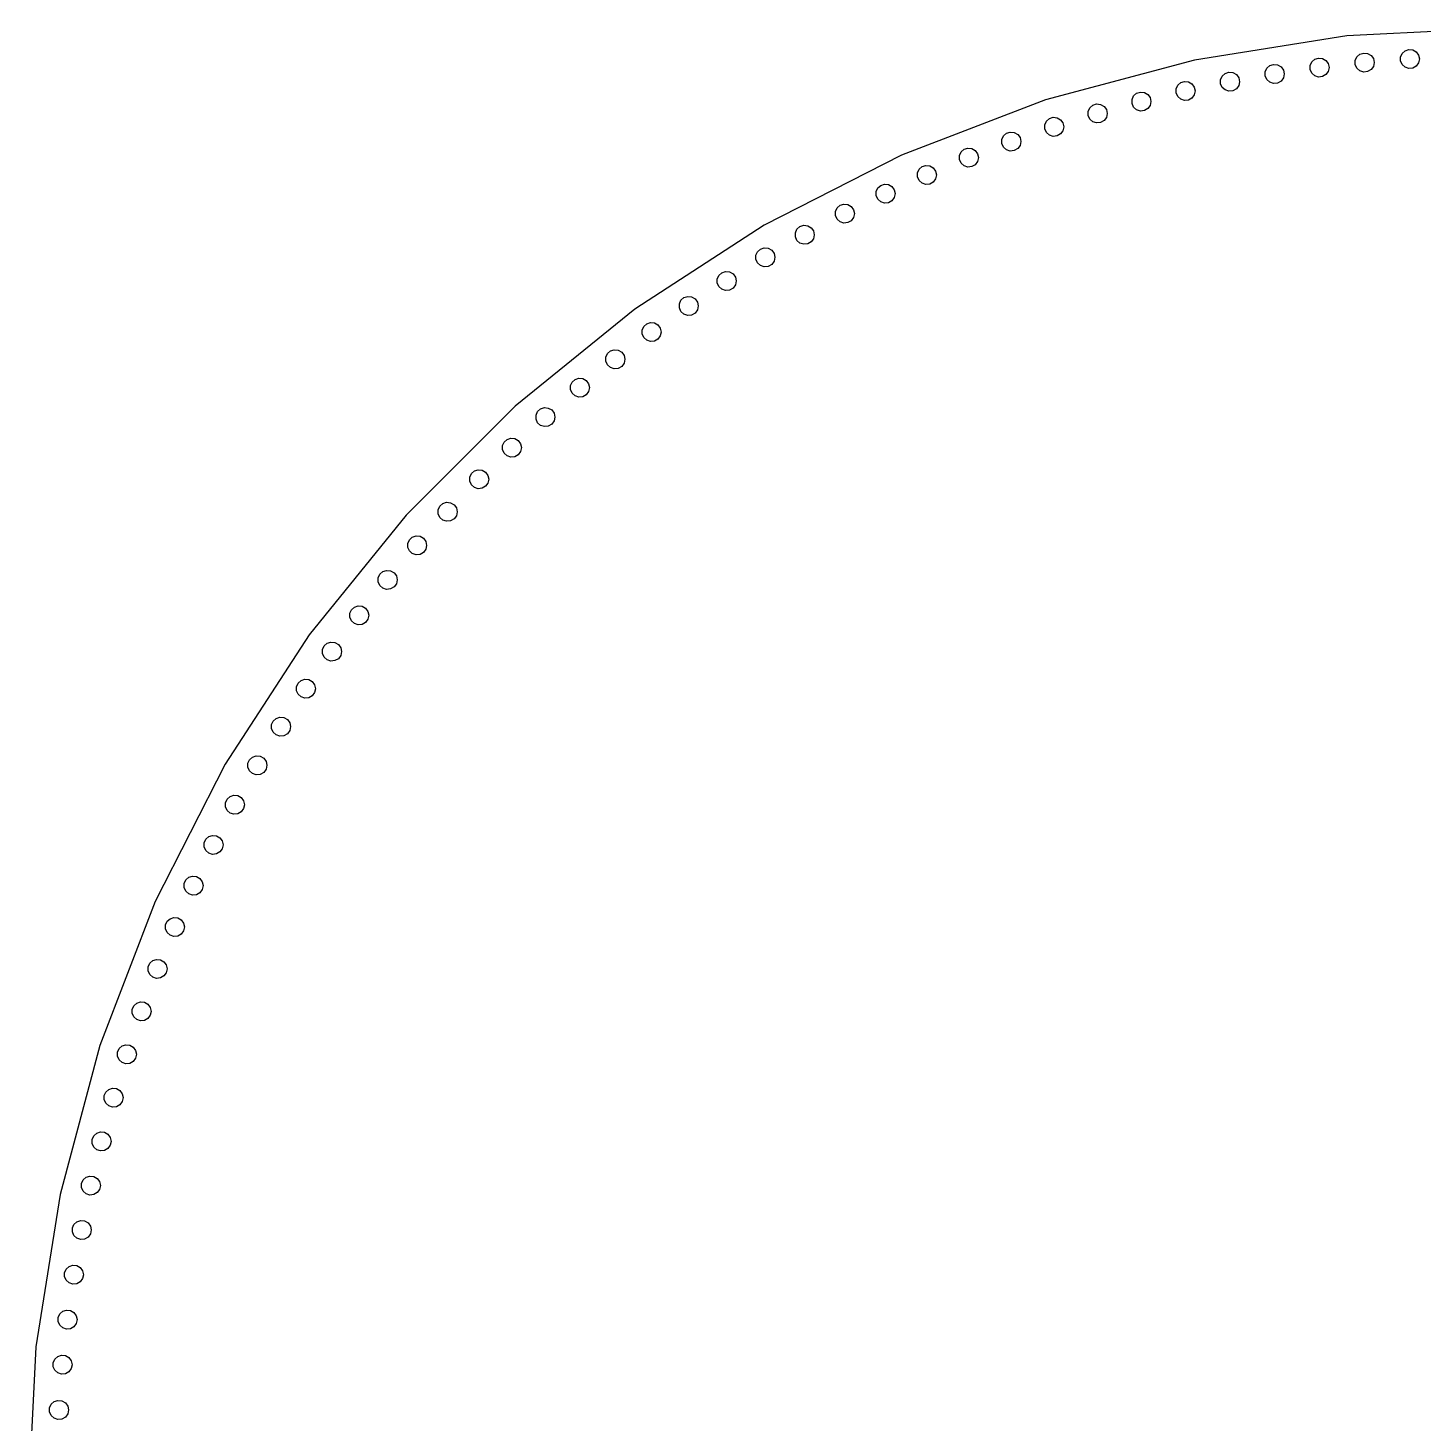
# Model space of a CAD drawing. Extents: x 3 to 159, y 443 to 599.
# Drawn here: x 2.9 to 76.7, y 524.9 to 598.7 of the extents above; entities that cross this region are included whole.
import ezdxf

# ---------------------------------------------------------------- set-up
doc = ezdxf.new("R2010")
doc.units = 0

msp = doc.modelspace()

# ---------------------------------------------------------------- linework, layer by layer
at = {"layer": 'Layer 1'}
for p, q in [((80.7944, 598.696), (72.653, 598.269)), ((72.653, 598.269), (64.6008, 596.994)), ((64.6008, 596.994), (56.726, 594.884)), ((70.8107, 596.898), (70.9669, 597.038)), ((70.9669, 597.038), (71.1668, 597.103)), ((71.1668, 597.103), (71.3758, 597.081)), ((71.3758, 597.081), (71.5578, 596.976)), ((71.5578, 596.976), (71.6814, 596.806)), ((73.1106, 596.969), (73.1961, 597.161)), ((73.1106, 596.759), (73.1106, 596.969)), ((73.1961, 597.161), (73.3523, 597.302)), ((73.3523, 597.302), (73.5522, 597.367)), ((73.5522, 597.367), (73.7612, 597.345)), ((73.7612, 597.345), (73.9433, 597.24)), ((73.9433, 597.24), (74.0668, 597.07)), ((74.0668, 597.07), (74.1105, 596.864)), ((75.5031, 597.157), (75.5886, 597.349)), ((75.5031, 596.947), (75.5031, 597.157)), ((75.5886, 596.755), (75.5031, 596.947)), ((75.5886, 597.349), (75.7448, 597.49)), ((75.7448, 597.49), (75.9447, 597.555)), ((75.9447, 597.555), (76.1537, 597.533)), ((76.1537, 597.533), (76.3358, 597.428)), ((76.3358, 597.428), (76.4593, 597.258)), ((76.4593, 597.258), (76.503, 597.052)), ((76.503, 597.052), (76.4593, 596.847)), ((66.0706, 596.147), (66.2268, 596.288)), ((66.2268, 596.288), (66.4266, 596.353)), ((66.4266, 596.353), (66.6357, 596.331)), ((66.6357, 596.331), (66.8177, 596.226)), ((66.8177, 596.226), (66.9412, 596.056)), ((68.3493, 596.368), (68.4348, 596.56)), ((68.3493, 596.157), (68.3493, 596.368)), ((68.4348, 596.56), (68.591, 596.7)), ((68.591, 596.7), (68.7908, 596.765)), ((68.7908, 596.765), (68.9999, 596.743)), ((68.9999, 596.743), (69.1819, 596.638)), ((69.1819, 596.638), (69.3054, 596.468)), ((69.3054, 596.468), (69.3491, 596.263)), ((69.3491, 596.263), (69.3054, 596.057)), ((70.7252, 596.706), (70.8107, 596.898)), ((70.7252, 596.496), (70.7252, 596.706)), ((70.8107, 596.304), (70.7252, 596.496)), ((70.9669, 596.163), (70.8107, 596.304)), ((71.5578, 596.225), (71.3758, 596.12)), ((71.6814, 596.395), (71.5578, 596.225)), ((71.6814, 596.806), (71.7251, 596.601)), ((71.7251, 596.601), (71.6814, 596.395)), ((73.1961, 596.567), (73.1106, 596.759)), ((73.3523, 596.426), (73.1961, 596.567)), ((73.5522, 596.361), (73.3523, 596.426)), ((73.7612, 596.383), (73.5522, 596.361)), ((73.9433, 596.488), (73.7612, 596.383)), ((74.0668, 596.658), (73.9433, 596.488)), ((74.1105, 596.864), (74.0668, 596.658)), ((75.7448, 596.615), (75.5886, 596.755)), ((75.9447, 596.55), (75.7448, 596.615)), ((76.1537, 596.572), (75.9447, 596.55)), ((76.3358, 596.677), (76.1537, 596.572)), ((76.4593, 596.847), (76.3358, 596.677)), ((63.6351, 595.468), (63.7206, 595.66)), ((63.6351, 595.258), (63.6351, 595.468)), ((63.7206, 595.66), (63.8768, 595.801)), ((63.8768, 595.801), (64.0766, 595.866)), ((64.0766, 595.866), (64.2857, 595.844)), ((64.2857, 595.844), (64.4677, 595.739)), ((64.4677, 595.739), (64.5912, 595.569)), ((64.5912, 595.569), (64.6349, 595.363)), ((65.9851, 595.955), (66.0706, 596.147)), ((65.9851, 595.745), (65.9851, 595.955)), ((66.0706, 595.553), (65.9851, 595.745)), ((66.2268, 595.412), (66.0706, 595.553)), ((66.8177, 595.474), (66.6357, 595.369)), ((66.9412, 595.644), (66.8177, 595.474)), ((66.9412, 596.056), (66.9849, 595.85)), ((66.9849, 595.85), (66.9412, 595.644)), ((68.4348, 595.965), (68.3493, 596.157)), ((68.591, 595.825), (68.4348, 595.965)), ((68.7908, 595.76), (68.591, 595.825)), ((68.9999, 595.782), (68.7908, 595.76)), ((69.1819, 595.887), (68.9999, 595.782)), ((69.3054, 596.057), (69.1819, 595.887)), ((71.1668, 596.098), (70.9669, 596.163)), ((71.3758, 596.12), (71.1668, 596.098)), ((56.726, 594.884), (49.1149, 591.962)), ((61.3015, 594.908), (61.387, 595.1)), ((61.3015, 594.698), (61.3015, 594.908)), ((61.387, 595.1), (61.5432, 595.241)), ((61.5432, 595.241), (61.743, 595.306)), ((61.743, 595.306), (61.9521, 595.284)), ((61.9521, 595.284), (62.1341, 595.179)), ((62.1341, 595.179), (62.2576, 595.009)), ((62.2576, 595.009), (62.3013, 594.803)), ((62.3013, 594.803), (62.2576, 594.597)), ((63.7206, 595.066), (63.6351, 595.258)), ((63.8768, 594.926), (63.7206, 595.066)), ((64.0766, 594.861), (63.8768, 594.926)), ((64.2857, 594.883), (64.0766, 594.861)), ((64.4677, 594.988), (64.2857, 594.883)), ((64.5912, 595.158), (64.4677, 594.988)), ((64.6349, 595.363), (64.5912, 595.158)), ((66.4266, 595.347), (66.2268, 595.412)), ((66.6357, 595.369), (66.4266, 595.347)), ((58.9866, 594.275), (59.0721, 594.467)), ((58.9866, 594.065), (58.9866, 594.275)), ((59.0721, 593.873), (58.9866, 594.065)), ((59.0721, 594.467), (59.2283, 594.607)), ((59.2283, 594.607), (59.4282, 594.672)), ((59.4282, 594.672), (59.6372, 594.65)), ((59.6372, 594.65), (59.8192, 594.545)), ((59.8192, 594.545), (59.9428, 594.375)), ((59.9428, 594.375), (59.9865, 594.17)), ((59.9865, 594.17), (59.9428, 593.964)), ((61.387, 594.506), (61.3015, 594.698)), ((61.5432, 594.365), (61.387, 594.506)), ((61.743, 594.3), (61.5432, 594.365)), ((61.9521, 594.322), (61.743, 594.3)), ((62.1341, 594.427), (61.9521, 594.322)), ((62.2576, 594.597), (62.1341, 594.427)), ((56.6928, 593.569), (56.7783, 593.761)), ((56.6928, 593.359), (56.6928, 593.569)), ((56.7783, 593.167), (56.6928, 593.359)), ((56.7783, 593.761), (56.9345, 593.902)), ((56.9345, 593.902), (57.1344, 593.967)), ((57.1344, 593.967), (57.3434, 593.945)), ((57.3434, 593.945), (57.5254, 593.84)), ((57.5254, 593.84), (57.649, 593.67)), ((57.649, 593.258), (57.5254, 593.088)), ((57.649, 593.67), (57.6926, 593.464)), ((57.6926, 593.464), (57.649, 593.258)), ((59.2283, 593.732), (59.0721, 593.873)), ((59.4282, 593.667), (59.2283, 593.732)), ((59.6372, 593.689), (59.4282, 593.667)), ((59.8192, 593.794), (59.6372, 593.689)), ((59.9428, 593.964), (59.8192, 593.794)), ((54.4223, 592.792), (54.5078, 592.984)), ((54.4223, 592.582), (54.4223, 592.792)), ((54.5078, 592.39), (54.4223, 592.582)), ((54.5078, 592.984), (54.664, 593.124)), ((54.664, 593.124), (54.8638, 593.189)), ((54.8638, 593.189), (55.0729, 593.167)), ((55.0729, 593.167), (55.2549, 593.062)), ((55.2549, 593.062), (55.3784, 592.892)), ((55.3784, 592.892), (55.4221, 592.687)), ((55.4221, 592.687), (55.3784, 592.481)), ((56.9345, 593.026), (56.7783, 593.167)), ((57.1344, 592.961), (56.9345, 593.026)), ((57.3434, 592.983), (57.1344, 592.961)), ((57.5254, 593.088), (57.3434, 592.983)), ((49.1149, 591.962), (41.8509, 588.261)), ((52.1774, 591.943), (52.2628, 592.136)), ((52.1774, 591.733), (52.1774, 591.943)), ((52.2628, 592.136), (52.419, 592.276)), ((52.419, 592.276), (52.6189, 592.341)), ((52.6189, 592.341), (52.8279, 592.319)), ((52.8279, 592.319), (53.0099, 592.214)), ((53.0099, 592.214), (53.1335, 592.044)), ((53.1335, 592.044), (53.1772, 591.838)), ((53.1772, 591.838), (53.1335, 591.633)), ((54.664, 592.249), (54.5078, 592.39)), ((54.8638, 592.184), (54.664, 592.249)), ((55.0729, 592.206), (54.8638, 592.184)), ((55.2549, 592.311), (55.0729, 592.206)), ((55.3784, 592.481), (55.2549, 592.311)), ((49.9601, 591.025), (50.0456, 591.217)), ((50.0456, 591.217), (50.2018, 591.358)), ((50.2018, 591.358), (50.4017, 591.423)), ((50.4017, 591.423), (50.6107, 591.401)), ((50.6107, 591.401), (50.7927, 591.296)), ((50.7927, 591.296), (50.9162, 591.126)), ((50.9162, 591.126), (50.9599, 590.92)), ((52.2628, 591.541), (52.1774, 591.733)), ((52.419, 591.401), (52.2628, 591.541)), ((52.6189, 591.336), (52.419, 591.401)), ((52.8279, 591.358), (52.6189, 591.336)), ((53.0099, 591.463), (52.8279, 591.358)), ((53.1335, 591.633), (53.0099, 591.463)), ((47.8583, 590.23), (48.0145, 590.37)), ((48.0145, 590.37), (48.2144, 590.435)), ((48.2144, 590.435), (48.4234, 590.413)), ((48.4234, 590.413), (48.6055, 590.308)), ((48.6055, 590.308), (48.729, 590.138)), ((49.9601, 590.815), (49.9601, 591.025)), ((50.0456, 590.623), (49.9601, 590.815)), ((50.2018, 590.482), (50.0456, 590.623)), ((50.4017, 590.417), (50.2018, 590.482)), ((50.6107, 590.439), (50.4017, 590.417)), ((50.7927, 590.544), (50.6107, 590.439)), ((50.9162, 590.714), (50.7927, 590.544)), ((50.9599, 590.92), (50.9162, 590.714)), ((47.7728, 590.037), (47.8583, 590.23)), ((47.7728, 589.827), (47.7728, 590.037)), ((47.8583, 589.635), (47.7728, 589.827)), ((48.0145, 589.495), (47.8583, 589.635)), ((48.729, 589.727), (48.6055, 589.557)), ((48.729, 590.138), (48.7727, 589.932)), ((48.7727, 589.932), (48.729, 589.727)), ((45.6177, 588.982), (45.7032, 589.174)), ((45.6177, 588.772), (45.6177, 588.982)), ((45.7032, 589.174), (45.8593, 589.314)), ((45.8593, 589.314), (46.0592, 589.379)), ((46.0592, 589.379), (46.2682, 589.357)), ((46.2682, 589.357), (46.4503, 589.252)), ((46.4503, 589.252), (46.5738, 589.082)), ((46.5738, 589.082), (46.6175, 588.877)), ((46.6175, 588.877), (46.5738, 588.671)), ((48.2144, 589.43), (48.0145, 589.495)), ((48.4234, 589.452), (48.2144, 589.43)), ((48.6055, 589.557), (48.4234, 589.452)), ((41.8509, 588.261), (35.0135, 583.821)), ((43.5822, 588.051), (43.7384, 588.191)), ((43.7384, 588.191), (43.9382, 588.256)), ((43.9382, 588.256), (44.1473, 588.234)), ((44.1473, 588.234), (44.3293, 588.129)), ((44.3293, 588.129), (44.4528, 587.959)), ((45.7032, 588.58), (45.6177, 588.772)), ((45.8593, 588.439), (45.7032, 588.58)), ((46.0592, 588.374), (45.8593, 588.439)), ((46.2682, 588.396), (46.0592, 588.374)), ((46.4503, 588.501), (46.2682, 588.396)), ((46.5738, 588.671), (46.4503, 588.501)), ((43.4967, 587.859), (43.5822, 588.051)), ((43.4967, 587.649), (43.4967, 587.859)), ((43.5822, 587.457), (43.4967, 587.649)), ((43.7384, 587.316), (43.5822, 587.457)), ((44.3293, 587.378), (44.1473, 587.273)), ((44.4528, 587.548), (44.3293, 587.378)), ((44.4528, 587.959), (44.4965, 587.754)), ((44.4965, 587.754), (44.4528, 587.548)), ((41.4121, 586.67), (41.4976, 586.862)), ((41.4121, 586.459), (41.4121, 586.67)), ((41.4976, 586.862), (41.6538, 587.002)), ((41.6538, 587.002), (41.8536, 587.067)), ((41.8536, 587.067), (42.0627, 587.045)), ((42.0627, 587.045), (42.2447, 586.94)), ((42.2447, 586.94), (42.3682, 586.77)), ((42.3682, 586.77), (42.4119, 586.565)), ((43.9382, 587.251), (43.7384, 587.316)), ((44.1473, 587.273), (43.9382, 587.251)), ((41.4976, 586.267), (41.4121, 586.459)), ((41.6538, 586.127), (41.4976, 586.267)), ((41.8536, 586.062), (41.6538, 586.127)), ((42.0627, 586.084), (41.8536, 586.062)), ((42.2447, 586.189), (42.0627, 586.084)), ((42.3682, 586.359), (42.2447, 586.189)), ((42.4119, 586.565), (42.3682, 586.359)), ((39.3658, 585.416), (39.4513, 585.608)), ((39.3658, 585.206), (39.3658, 585.416)), ((39.4513, 585.014), (39.3658, 585.206)), ((39.4513, 585.608), (39.6075, 585.748)), ((39.6075, 585.748), (39.8074, 585.813)), ((39.8074, 585.813), (40.0164, 585.791)), ((40.0164, 585.791), (40.1984, 585.686)), ((40.1984, 585.686), (40.3219, 585.516)), ((40.3219, 585.516), (40.3657, 585.311)), ((40.3657, 585.311), (40.3219, 585.105)), ((37.4455, 584.29), (37.6017, 584.431)), ((37.6017, 584.431), (37.8015, 584.496)), ((37.8015, 584.496), (38.0106, 584.474)), ((38.0106, 584.474), (38.1926, 584.369)), ((39.6075, 584.873), (39.4513, 585.014)), ((39.8074, 584.808), (39.6075, 584.873)), ((40.0164, 584.83), (39.8074, 584.808)), ((40.1984, 584.935), (40.0164, 584.83)), ((40.3219, 585.105), (40.1984, 584.935)), ((35.0135, 583.821), (28.6778, 578.69)), ((37.36, 584.098), (37.4455, 584.29)), ((37.36, 583.888), (37.36, 584.098)), ((37.4455, 583.696), (37.36, 583.888)), ((37.6017, 583.555), (37.4455, 583.696)), ((38.1926, 584.369), (38.3161, 584.199)), ((38.3161, 583.787), (38.1926, 583.617)), ((38.3161, 584.199), (38.3598, 583.993)), ((38.3598, 583.993), (38.3161, 583.787)), ((35.482, 582.91), (35.6382, 583.051)), ((35.6382, 583.051), (35.838, 583.116)), ((35.838, 583.116), (36.0471, 583.094)), ((36.0471, 583.094), (36.2291, 582.989)), ((36.2291, 582.989), (36.3526, 582.819)), ((37.8015, 583.49), (37.6017, 583.555)), ((38.0106, 583.512), (37.8015, 583.49)), ((38.1926, 583.617), (38.0106, 583.512)), ((35.3965, 582.718), (35.482, 582.91)), ((35.3965, 582.508), (35.3965, 582.718)), ((35.482, 582.316), (35.3965, 582.508)), ((35.6382, 582.175), (35.482, 582.316)), ((36.2291, 582.237), (36.0471, 582.132)), ((36.3526, 582.407), (36.2291, 582.237)), ((36.3526, 582.819), (36.3963, 582.613)), ((36.3963, 582.613), (36.3526, 582.407)), ((33.4773, 581.277), (33.5628, 581.469)), ((33.5628, 581.469), (33.719, 581.61)), ((33.719, 581.61), (33.9189, 581.675)), ((33.9189, 581.675), (34.1279, 581.653)), ((34.1279, 581.653), (34.31, 581.548)), ((34.31, 581.548), (34.4334, 581.378)), ((35.838, 582.11), (35.6382, 582.175)), ((36.0471, 582.132), (35.838, 582.11)), ((33.4773, 581.067), (33.4773, 581.277)), ((33.5628, 580.875), (33.4773, 581.067)), ((33.719, 580.734), (33.5628, 580.875)), ((33.9189, 580.669), (33.719, 580.734)), ((34.3099, 580.796), (34.1279, 580.691)), ((34.4335, 580.967), (34.3099, 580.796)), ((34.4334, 581.378), (34.4772, 581.172)), ((34.4772, 581.172), (34.4335, 580.967)), ((31.6899, 579.969), (31.8461, 580.109)), ((31.8461, 580.109), (32.0459, 580.174)), ((32.0459, 580.174), (32.255, 580.152)), ((32.255, 580.152), (32.437, 580.047)), ((32.437, 580.047), (32.5605, 579.877)), ((34.1279, 580.691), (33.9189, 580.669)), ((31.6044, 579.777), (31.6899, 579.969)), ((31.6044, 579.567), (31.6044, 579.777)), ((31.6899, 579.375), (31.6044, 579.567)), ((31.8461, 579.234), (31.6899, 579.375)), ((32.0459, 579.169), (31.8461, 579.234)), ((32.437, 579.296), (32.255, 579.191)), ((32.5605, 579.466), (32.437, 579.296)), ((32.5605, 579.877), (32.6042, 579.672)), ((32.6042, 579.672), (32.5605, 579.466)), ((28.6778, 578.69), (22.9131, 572.925)), ((29.865, 578.41), (30.0212, 578.551)), ((30.0212, 578.551), (30.221, 578.616)), ((30.221, 578.616), (30.4301, 578.594)), ((30.4301, 578.594), (30.6121, 578.489)), ((32.255, 579.191), (32.0459, 579.169)), ((29.7795, 578.218), (29.865, 578.41)), ((29.7795, 578.008), (29.7795, 578.218)), ((29.865, 577.816), (29.7795, 578.008)), ((30.0212, 577.675), (29.865, 577.816)), ((30.6121, 578.489), (30.7356, 578.319)), ((30.7356, 577.907), (30.6121, 577.737)), ((30.7356, 578.319), (30.7793, 578.113)), ((30.7793, 578.113), (30.7356, 577.907)), ((30.221, 577.61), (30.0212, 577.675)), ((30.4301, 577.632), (30.221, 577.61)), ((30.6121, 577.737), (30.4301, 577.632)), ((28.0044, 576.603), (28.0899, 576.795)), ((28.0044, 576.393), (28.0044, 576.603)), ((28.0899, 576.201), (28.0044, 576.393)), ((28.0899, 576.795), (28.2461, 576.936)), ((28.2461, 576.936), (28.446, 577)), ((28.446, 577), (28.655, 576.979)), ((28.655, 576.979), (28.8371, 576.873)), ((28.8371, 576.873), (28.9606, 576.703)), ((28.9606, 576.292), (28.8371, 576.122)), ((28.9606, 576.703), (29.0043, 576.498)), ((29.0043, 576.498), (28.9606, 576.292)), ((28.2461, 576.06), (28.0899, 576.201)), ((28.446, 575.995), (28.2461, 576.06)), ((28.655, 576.017), (28.446, 575.995)), ((28.8371, 576.122), (28.655, 576.017)), ((26.281, 574.933), (26.3665, 575.125)), ((26.281, 574.723), (26.281, 574.933)), ((26.3665, 575.125), (26.5227, 575.265)), ((26.5227, 575.265), (26.7225, 575.33)), ((26.7225, 575.33), (26.9316, 575.308)), ((26.9316, 575.308), (27.1136, 575.203)), ((27.1136, 575.203), (27.2371, 575.033)), ((27.2371, 575.033), (27.2808, 574.828)), ((27.2808, 574.828), (27.2371, 574.622)), ((26.3665, 574.531), (26.281, 574.723)), ((26.5227, 574.39), (26.3665, 574.531)), ((26.7225, 574.325), (26.5227, 574.39)), ((26.9316, 574.347), (26.7225, 574.325)), ((27.1136, 574.452), (26.9316, 574.347)), ((27.2371, 574.622), (27.1136, 574.452)), ((24.6109, 573.209), (24.6964, 573.401)), ((24.6964, 573.401), (24.8526, 573.542)), ((24.8526, 573.542), (25.0524, 573.607)), ((25.0524, 573.607), (25.2615, 573.585)), ((25.2615, 573.585), (25.4435, 573.48)), ((25.4435, 573.48), (25.567, 573.31)), ((22.9131, 572.925), (17.7825, 566.59)), ((24.6109, 572.999), (24.6109, 573.209)), ((24.6964, 572.807), (24.6109, 572.999)), ((24.8526, 572.667), (24.6964, 572.807)), ((25.0524, 572.602), (24.8526, 572.667)), ((25.2615, 572.624), (25.0524, 572.602)), ((25.4435, 572.729), (25.2615, 572.624)), ((25.567, 572.899), (25.4435, 572.729)), ((25.567, 573.31), (25.6107, 573.104)), ((25.6107, 573.104), (25.567, 572.899)), ((22.9957, 571.434), (23.0812, 571.626)), ((22.9957, 571.224), (22.9957, 571.434)), ((23.0812, 571.032), (22.9957, 571.224)), ((23.0812, 571.626), (23.2374, 571.767)), ((23.2374, 571.767), (23.4373, 571.832)), ((23.4373, 571.832), (23.6463, 571.81)), ((23.6463, 571.81), (23.8283, 571.705)), ((23.8283, 571.705), (23.9518, 571.535)), ((23.9518, 571.124), (23.8283, 570.954)), ((23.9518, 571.535), (23.9955, 571.329)), ((23.9955, 571.329), (23.9518, 571.124)), ((23.2374, 570.892), (23.0812, 571.032)), ((23.4373, 570.827), (23.2374, 570.892)), ((23.6463, 570.849), (23.4373, 570.827)), ((23.8283, 570.954), (23.6463, 570.849)), ((21.4371, 569.609), (21.5226, 569.801)), ((21.5226, 569.801), (21.6788, 569.942)), ((21.6788, 569.942), (21.8786, 570.007)), ((21.8786, 570.007), (22.0877, 569.985)), ((22.0877, 569.985), (22.2697, 569.88)), ((22.2697, 569.88), (22.3932, 569.71)), ((22.3932, 569.71), (22.4369, 569.504)), ((21.4371, 569.399), (21.4371, 569.609)), ((21.5226, 569.207), (21.4371, 569.399)), ((21.6788, 569.067), (21.5226, 569.207)), ((21.8786, 569.002), (21.6788, 569.067)), ((22.0877, 569.024), (21.8786, 569.002)), ((22.2697, 569.129), (22.0877, 569.024)), ((22.3932, 569.299), (22.2697, 569.129)), ((22.4369, 569.504), (22.3932, 569.299)), ((19.9366, 567.736), (20.0221, 567.928)), ((19.9366, 567.526), (19.9366, 567.736)), ((20.0221, 567.334), (19.9366, 567.526)), ((20.0221, 567.928), (20.1783, 568.069)), ((20.1783, 568.069), (20.3781, 568.134)), ((20.3781, 568.134), (20.5872, 568.112)), ((20.5872, 568.112), (20.7692, 568.007)), ((20.7692, 568.007), (20.8927, 567.837)), ((20.8927, 567.837), (20.9364, 567.631)), ((20.9364, 567.631), (20.8927, 567.426)), ((20.1783, 567.194), (20.0221, 567.334)), ((20.3781, 567.129), (20.1783, 567.194)), ((20.5872, 567.151), (20.3781, 567.129)), ((20.7692, 567.256), (20.5872, 567.151)), ((20.8927, 567.426), (20.7692, 567.256)), ((17.7825, 566.59), (13.3423, 559.752)), ((18.4957, 565.817), (18.5811, 566.009)), ((18.5811, 566.009), (18.7373, 566.15)), ((18.7373, 566.15), (18.9372, 566.215)), ((18.9372, 566.215), (19.1462, 566.193)), ((19.1462, 566.193), (19.3282, 566.088)), ((19.3282, 566.088), (19.4518, 565.918)), ((18.4957, 565.607), (18.4957, 565.817)), ((18.5811, 565.415), (18.4957, 565.607)), ((18.7373, 565.274), (18.5811, 565.415)), ((18.9372, 565.21), (18.7373, 565.274)), ((19.1462, 565.232), (18.9372, 565.21)), ((19.3282, 565.337), (19.1462, 565.232)), ((19.4518, 565.507), (19.3282, 565.337)), ((19.4518, 565.918), (19.4955, 565.712)), ((19.4955, 565.712), (19.4518, 565.507)), ((17.1157, 563.854), (17.2012, 564.046)), ((17.1157, 563.644), (17.1157, 563.854)), ((17.2012, 564.046), (17.3574, 564.186)), ((17.3574, 564.186), (17.5572, 564.251)), ((17.5572, 564.251), (17.7663, 564.229)), ((17.7663, 564.229), (17.9483, 564.124)), ((17.9483, 564.124), (18.0718, 563.954)), ((18.0718, 563.954), (18.1155, 563.749)), ((18.1155, 563.749), (18.0718, 563.543)), ((17.2012, 563.452), (17.1157, 563.644)), ((17.3574, 563.311), (17.2012, 563.452)), ((17.5572, 563.246), (17.3574, 563.311)), ((17.7663, 563.268), (17.5572, 563.246)), ((17.9483, 563.373), (17.7663, 563.268)), ((18.0718, 563.543), (17.9483, 563.373)), ((15.7981, 561.848), (15.8836, 562.04)), ((15.7981, 561.638), (15.7981, 561.848)), ((15.8836, 561.446), (15.7981, 561.638)), ((15.8836, 562.04), (16.0398, 562.181)), ((16.0398, 562.181), (16.2396, 562.246)), ((16.2396, 562.246), (16.4487, 562.224)), ((16.4487, 562.224), (16.6307, 562.118)), ((16.6307, 562.118), (16.7542, 561.948)), ((16.7542, 561.537), (16.6307, 561.367)), ((16.7542, 561.948), (16.7979, 561.743)), ((16.7979, 561.743), (16.7542, 561.537)), ((16.0398, 561.305), (15.8836, 561.446)), ((16.2396, 561.24), (16.0398, 561.305)), ((16.4487, 561.262), (16.2396, 561.24)), ((16.6307, 561.367), (16.4487, 561.262)), ((14.6296, 559.994), (14.7858, 560.134)), ((14.7858, 560.134), (14.9857, 560.199)), ((14.9857, 560.199), (15.1947, 560.177)), ((15.1947, 560.177), (15.3767, 560.072)), ((15.3767, 560.072), (15.5003, 559.902)), ((13.3423, 559.752), (9.64105, 552.488)), ((14.5441, 559.802), (14.6296, 559.994)), ((14.5441, 559.592), (14.5441, 559.802)), ((14.6296, 559.4), (14.5441, 559.592)), ((14.7858, 559.259), (14.6296, 559.4)), ((15.3768, 559.321), (15.1947, 559.216)), ((15.5002, 559.491), (15.3768, 559.321)), ((15.544, 559.697), (15.5002, 559.491)), ((15.5003, 559.902), (15.544, 559.697)), ((14.9857, 559.194), (14.7858, 559.259)), ((15.1947, 559.216), (14.9857, 559.194)), ((13.3551, 557.717), (13.4406, 557.909)), ((13.4406, 557.909), (13.5968, 558.05)), ((13.5968, 558.05), (13.7966, 558.115)), ((13.7966, 558.115), (14.0057, 558.093)), ((14.0057, 558.093), (14.1877, 557.988)), ((14.1877, 557.988), (14.3112, 557.818)), ((13.3551, 557.507), (13.3551, 557.717)), ((13.4406, 557.315), (13.3551, 557.507)), ((13.5968, 557.174), (13.4406, 557.315)), ((13.7966, 557.109), (13.5968, 557.174)), ((14.0057, 557.131), (13.7966, 557.109)), ((14.1877, 557.236), (14.0057, 557.131)), ((14.3112, 557.406), (14.1877, 557.236)), ((14.3112, 557.818), (14.3549, 557.612)), ((14.3549, 557.612), (14.3112, 557.406)), ((12.2321, 555.596), (12.3176, 555.788)), ((12.3176, 555.788), (12.4738, 555.929)), ((12.4738, 555.929), (12.6736, 555.994)), ((12.6736, 555.994), (12.8827, 555.972)), ((12.8827, 555.972), (13.0647, 555.867)), ((13.0647, 555.867), (13.1882, 555.697)), ((13.1882, 555.697), (13.2319, 555.491)), ((12.2321, 555.386), (12.2321, 555.596)), ((12.3176, 555.194), (12.2321, 555.386)), ((12.4738, 555.053), (12.3176, 555.194)), ((12.6736, 554.988), (12.4738, 555.053)), ((12.8827, 555.01), (12.6736, 554.988)), ((13.0647, 555.115), (12.8827, 555.01)), ((13.1882, 555.285), (13.0647, 555.115)), ((13.2319, 555.491), (13.1882, 555.285)), ((11.1763, 553.441), (11.2618, 553.633)), ((11.1763, 553.231), (11.1763, 553.441)), ((11.2618, 553.633), (11.418, 553.774)), ((11.418, 553.774), (11.6178, 553.839)), ((11.6178, 553.839), (11.8269, 553.817)), ((11.8269, 553.817), (12.0089, 553.711)), ((12.0089, 553.711), (12.1324, 553.541)), ((12.1324, 553.541), (12.1761, 553.336)), ((11.2618, 553.039), (11.1763, 553.231)), ((11.418, 552.898), (11.2618, 553.039)), ((11.6178, 552.833), (11.418, 552.898)), ((11.8269, 552.855), (11.6178, 552.833)), ((12.0089, 552.96), (11.8269, 552.855)), ((12.1324, 553.13), (12.0089, 552.96)), ((12.1761, 553.336), (12.1324, 553.13)), ((9.64105, 552.488), (6.71945, 544.877)), ((10.1887, 551.254), (10.2742, 551.446)), ((10.1887, 551.044), (10.1887, 551.254)), ((10.2742, 551.446), (10.4304, 551.586)), ((10.4304, 551.586), (10.6302, 551.651)), ((10.6302, 551.651), (10.8393, 551.629)), ((10.8393, 551.629), (11.0213, 551.524)), ((11.0213, 551.524), (11.1448, 551.354)), ((11.1448, 551.354), (11.1885, 551.149)), ((10.2742, 550.851), (10.1887, 551.044)), ((10.4304, 550.711), (10.2742, 550.851)), ((10.6302, 550.646), (10.4304, 550.711)), ((10.8393, 550.668), (10.6302, 550.646)), ((11.0213, 550.773), (10.8393, 550.668)), ((11.1448, 550.943), (11.0213, 550.773)), ((11.1885, 551.149), (11.1448, 550.943)), ((9.27029, 549.036), (9.35579, 549.228)), ((9.27029, 548.826), (9.27029, 549.036)), ((9.35579, 549.228), (9.51198, 549.369)), ((9.51198, 549.369), (9.71182, 549.434)), ((9.71182, 549.434), (9.92088, 549.412)), ((9.92088, 549.412), (10.1029, 549.307)), ((10.1029, 549.307), (10.2264, 549.137)), ((10.2264, 549.137), (10.2701, 548.931)), ((9.35579, 548.634), (9.27029, 548.826)), ((9.51198, 548.494), (9.35579, 548.634)), ((9.71182, 548.429), (9.51198, 548.494)), ((9.92088, 548.451), (9.71182, 548.429)), ((10.1029, 548.556), (9.92088, 548.451)), ((10.2264, 548.726), (10.1029, 548.556)), ((10.2701, 548.931), (10.2264, 548.726)), ((8.422, 546.791), (8.50748, 546.983)), ((8.422, 546.581), (8.422, 546.791)), ((8.50748, 546.983), (8.66367, 547.124)), ((8.66367, 547.124), (8.86353, 547.189)), ((8.86353, 547.189), (9.07257, 547.167)), ((9.07257, 547.167), (9.25459, 547.062)), ((9.25459, 547.062), (9.3781, 546.892)), ((9.3781, 546.892), (9.42181, 546.686)), ((8.50748, 546.389), (8.422, 546.581)), ((8.66367, 546.249), (8.50748, 546.389)), ((8.86353, 546.184), (8.66367, 546.249)), ((9.07257, 546.206), (8.86353, 546.184)), ((9.25459, 546.311), (9.07257, 546.206)), ((9.3781, 546.481), (9.25459, 546.311)), ((9.42181, 546.686), (9.3781, 546.481)), ((6.71945, 544.877), (4.60939, 537.002)), ((7.64462, 544.521), (7.73012, 544.713)), ((7.73012, 544.713), (7.88631, 544.854)), ((7.88631, 544.854), (8.08615, 544.919)), ((8.08615, 544.919), (8.2952, 544.897)), ((8.2952, 544.897), (8.47723, 544.791)), ((8.47723, 544.791), (8.60075, 544.621)), ((8.60075, 544.621), (8.64444, 544.416)), ((7.64462, 544.311), (7.64462, 544.521)), ((7.73012, 544.119), (7.64462, 544.311)), ((7.88631, 543.978), (7.73012, 544.119)), ((8.08615, 543.913), (7.88631, 543.978)), ((8.2952, 543.935), (8.08615, 543.913)), ((8.47723, 544.04), (8.2952, 543.935)), ((8.60075, 544.21), (8.47723, 544.04)), ((8.64444, 544.416), (8.60075, 544.21)), ((6.93895, 542.227), (7.02444, 542.419)), ((7.02444, 542.419), (7.18063, 542.56)), ((7.18063, 542.56), (7.38049, 542.625)), ((7.38049, 542.625), (7.58954, 542.603)), ((7.58954, 542.603), (7.77156, 542.498)), ((7.77156, 542.498), (7.89508, 542.328)), ((6.93895, 542.017), (6.93895, 542.227)), ((7.02444, 541.825), (6.93895, 542.017)), ((7.18063, 541.684), (7.02444, 541.825)), ((7.38049, 541.619), (7.18063, 541.684)), ((7.58954, 541.641), (7.38049, 541.619)), ((7.77156, 541.746), (7.58954, 541.641)), ((7.89508, 541.916), (7.77156, 541.746)), ((7.89508, 542.328), (7.93877, 542.122)), ((7.93877, 542.122), (7.89508, 541.916)), ((6.39117, 540.104), (6.54736, 540.245)), ((6.54736, 540.245), (6.74722, 540.31)), ((6.74722, 540.31), (6.95627, 540.288)), ((6.95627, 540.288), (7.13829, 540.183)), ((7.13829, 540.183), (7.26181, 540.013)), ((6.30569, 539.912), (6.39117, 540.104)), ((6.30569, 539.702), (6.30569, 539.912)), ((6.39117, 539.51), (6.30569, 539.702)), ((6.54736, 539.37), (6.39117, 539.51)), ((7.13829, 539.432), (6.95627, 539.327)), ((7.26181, 539.602), (7.13829, 539.432)), ((7.26181, 540.013), (7.3055, 539.807)), ((7.3055, 539.807), (7.26181, 539.602)), ((6.74722, 539.305), (6.54736, 539.37)), ((6.95627, 539.327), (6.74722, 539.305)), ((5.98712, 537.911), (6.18697, 537.976)), ((6.18697, 537.976), (6.39603, 537.954)), ((6.39603, 537.954), (6.57805, 537.849)), ((5.74544, 537.579), (5.83093, 537.771)), ((5.74544, 537.369), (5.74544, 537.579)), ((5.83093, 537.177), (5.74544, 537.369)), ((5.83093, 537.771), (5.98712, 537.911)), ((5.98712, 537.036), (5.83093, 537.177)), ((6.57805, 537.849), (6.70157, 537.679)), ((6.70157, 537.268), (6.57805, 537.098)), ((6.70157, 537.679), (6.74525, 537.474)), ((6.74525, 537.474), (6.70157, 537.268)), ((4.60939, 537.002), (3.33406, 528.95)), ((6.18697, 536.971), (5.98712, 537.036)), ((6.39603, 536.993), (6.18697, 536.971)), ((6.57805, 537.098), (6.39603, 536.993)), ((5.25877, 535.229), (5.34425, 535.421)), ((5.25877, 535.019), (5.25877, 535.229)), ((5.34425, 534.827), (5.25877, 535.019)), ((5.34425, 535.421), (5.50044, 535.561)), ((5.50044, 535.561), (5.7003, 535.626)), ((5.7003, 535.626), (5.90935, 535.604)), ((5.90935, 535.604), (6.09138, 535.499)), ((6.09138, 535.499), (6.21487, 535.329)), ((6.21487, 535.329), (6.25859, 535.124)), ((6.25859, 535.124), (6.21487, 534.918)), ((5.50044, 534.686), (5.34425, 534.827)), ((5.7003, 534.621), (5.50044, 534.686)), ((5.90935, 534.643), (5.7003, 534.621)), ((6.09138, 534.748), (5.90935, 534.643)), ((6.21487, 534.918), (6.09138, 534.748)), ((4.84616, 532.865), (4.93164, 533.057)), ((4.84616, 532.654), (4.84616, 532.865)), ((4.93164, 533.057), (5.08783, 533.197)), ((5.08783, 533.197), (5.28769, 533.262)), ((5.28769, 533.262), (5.49673, 533.24)), ((5.49673, 533.24), (5.67877, 533.135)), ((5.67877, 533.135), (5.80226, 532.965)), ((5.80226, 532.965), (5.84598, 532.759)), ((5.84598, 532.759), (5.80226, 532.554)), ((4.93164, 532.462), (4.84616, 532.654)), ((5.08783, 532.322), (4.93164, 532.462)), ((5.28769, 532.257), (5.08783, 532.322)), ((5.49673, 532.279), (5.28769, 532.257)), ((5.67877, 532.384), (5.49673, 532.279)), ((5.80226, 532.554), (5.67877, 532.384)), ((4.50801, 530.489), (4.59349, 530.681)), ((4.59349, 530.681), (4.74968, 530.821)), ((4.74968, 530.821), (4.94954, 530.886)), ((4.94954, 530.886), (5.15858, 530.864)), ((5.15858, 530.864), (5.34062, 530.759)), ((5.34062, 530.759), (5.46411, 530.589)), ((5.46411, 530.589), (5.50783, 530.383)), ((4.50801, 530.278), (4.50801, 530.489)), ((4.59349, 530.086), (4.50801, 530.278)), ((4.74968, 529.946), (4.59349, 530.086)), ((4.94954, 529.881), (4.74968, 529.946)), ((5.15858, 529.903), (4.94954, 529.881)), ((5.34062, 530.008), (5.15858, 529.903)), ((5.46411, 530.178), (5.34062, 530.008)), ((5.50783, 530.383), (5.46411, 530.178)), ((3.33406, 528.95), (2.90738, 520.809)), ((4.33014, 528.295), (4.48633, 528.436)), ((4.48633, 528.436), (4.68619, 528.501)), ((4.68619, 528.501), (4.89523, 528.479)), ((4.89523, 528.479), (5.07727, 528.374)), ((5.07727, 528.374), (5.20076, 528.204)), ((4.24466, 528.103), (4.33014, 528.295)), ((4.24466, 527.893), (4.24466, 528.103)), ((4.33014, 527.701), (4.24466, 527.893)), ((4.48633, 527.56), (4.33014, 527.701)), ((5.07727, 527.622), (4.89523, 527.517)), ((5.20076, 527.792), (5.07727, 527.622)), ((5.20076, 528.204), (5.24448, 527.998)), ((5.24448, 527.998), (5.20076, 527.792)), ((4.68619, 527.495), (4.48633, 527.56)), ((4.89523, 527.517), (4.68619, 527.495)), ((4.29803, 526.043), (4.49789, 526.108)), ((4.49789, 526.108), (4.70694, 526.086)), ((4.05637, 525.711), (4.14185, 525.903)), ((4.05637, 525.5), (4.05637, 525.711)), ((4.14185, 525.308), (4.05637, 525.5)), ((4.14185, 525.903), (4.29803, 526.043)), ((4.70694, 526.086), (4.88898, 525.981)), ((4.88898, 525.981), (5.01247, 525.811)), ((5.01247, 525.4), (4.88898, 525.23)), ((5.01247, 525.811), (5.05618, 525.606)), ((5.05618, 525.606), (5.01247, 525.4)), ((4.29803, 525.168), (4.14185, 525.308)), ((4.49789, 525.103), (4.29803, 525.168)), ((4.70694, 525.125), (4.49789, 525.103)), ((4.88898, 525.23), (4.70694, 525.125))]:
    msp.add_line(p, q, dxfattribs=at)

doc.saveas('drawing.dxf')
